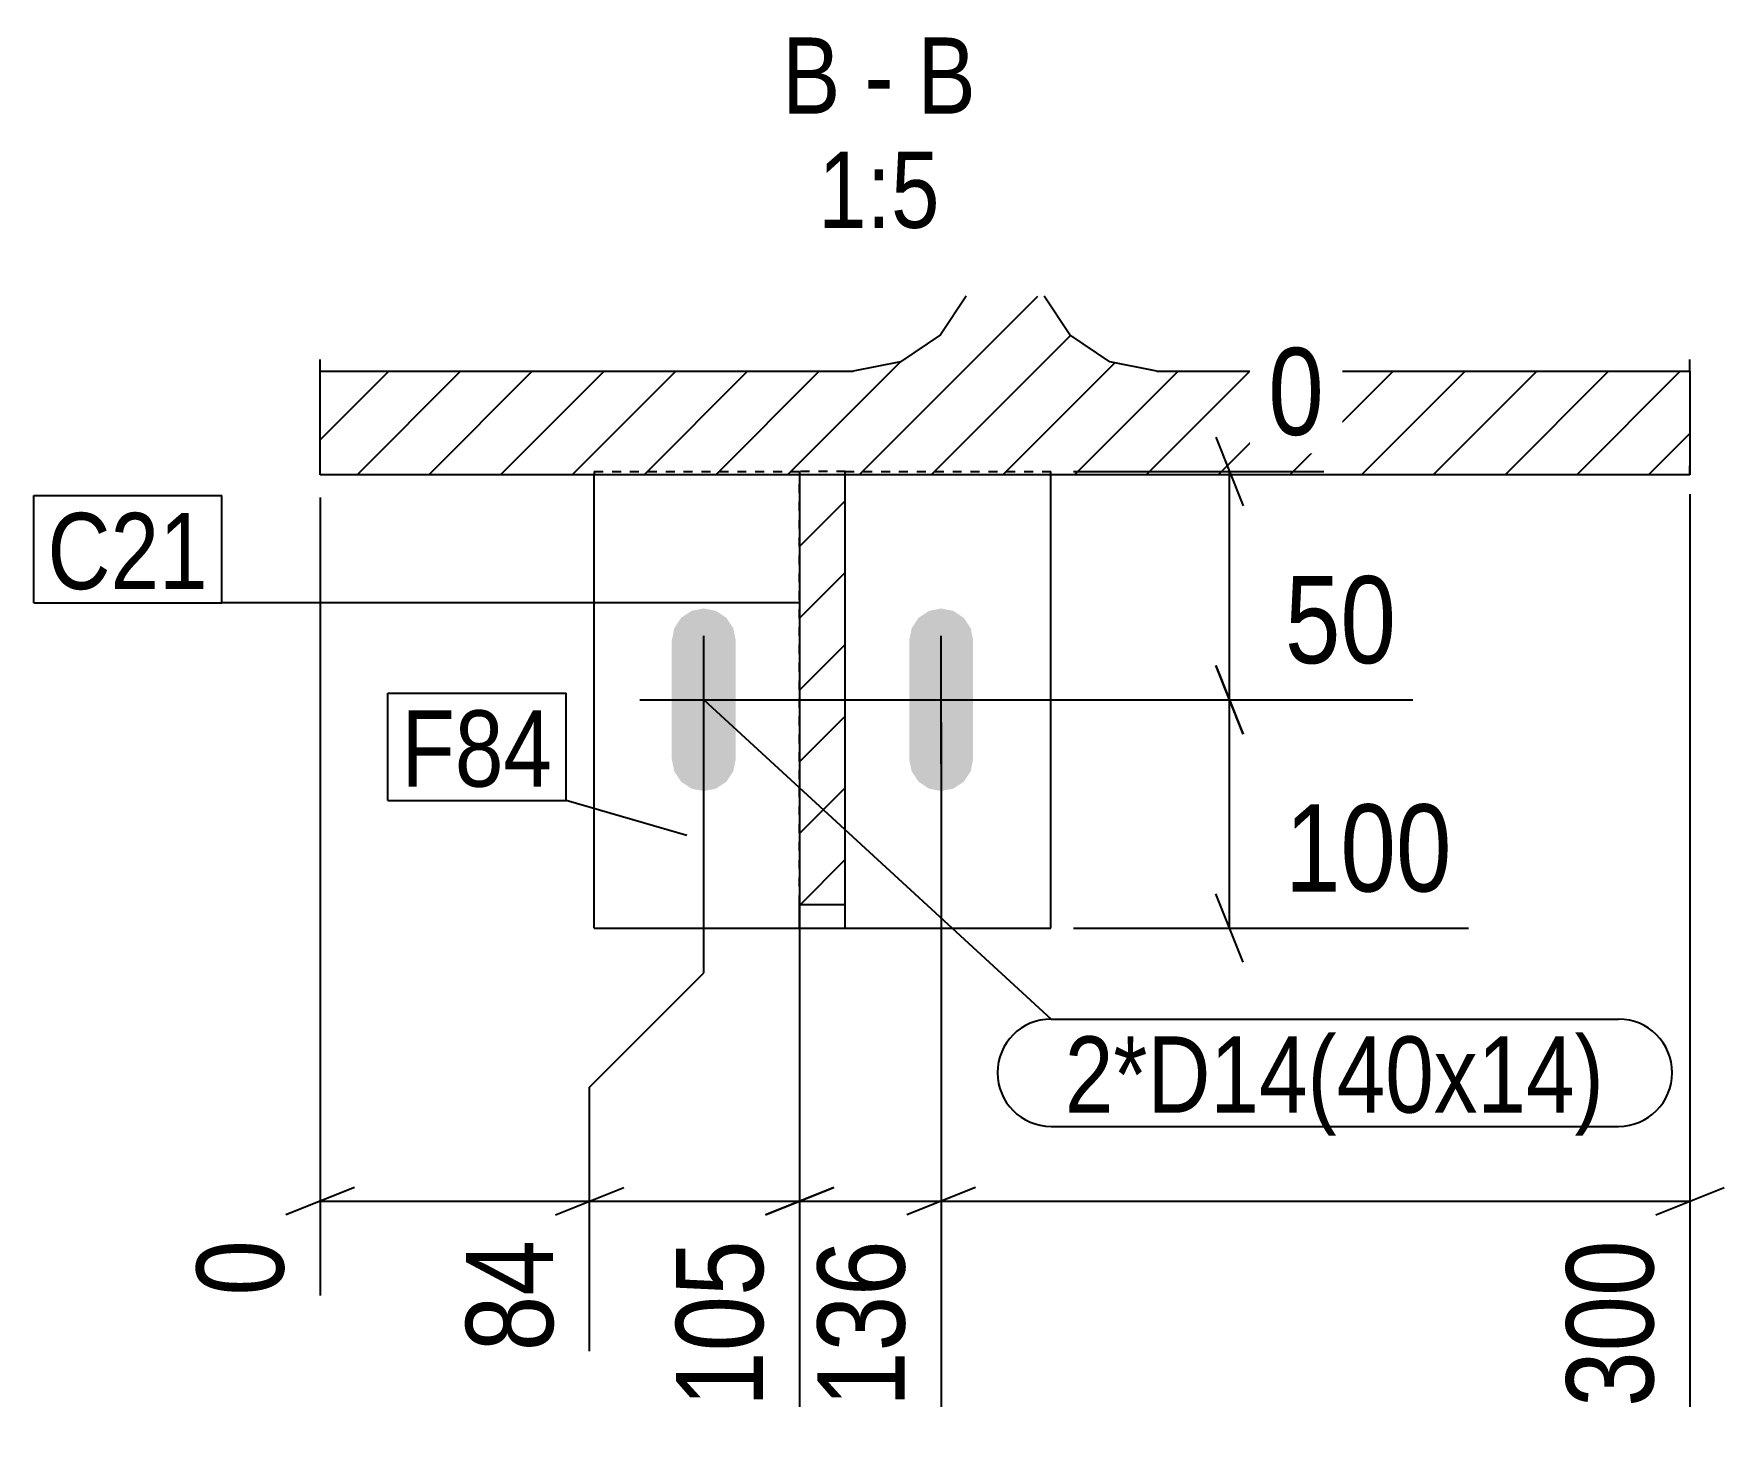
# Model space of a CAD drawing. Header units: millimetres. Extents: x 23 to 83937, y 8 to 4911.
# Drawn here: x 71904.4 to 72274.7, y 8 to 312.8 of the extents above; entities that cross this region are included whole.
import ezdxf

# ---------------------------------------------------------------- set-up
doc = ezdxf.new("R2010")
doc.units = ezdxf.units.MM
doc.linetypes.add('DXK_LINE_DOT2', pattern=[3.9198, 1.9599, -1.9599])
for name, color, linetype in [('MÅLSÆTNING', 7, 'Continuous'), ('STÅL', 7, 'Continuous'), ('TEKST', 7, 'Continuous')]:
    doc.layers.add(name, color=color, linetype=linetype)
doc.styles.add('Arial Narrow', font='ARIALN.TTF', dxfattribs={"height": 0.2})

msp = doc.modelspace()

# ---------------------------------------------------------------- hatches: boundary and pattern name
at = {"layer": 'STÅL', "linetype": 'Continuous'}
h = msp.add_hatch(dxfattribs=at)
h.set_pattern_fill('', scale=3.5, style=0, pattern_type=0)
h.set_pattern_definition([(45, (72108.618, 255.274), (-7.8577, 7.8577), [])])
h.paths.add_polyline_path([(72125.72, 255.27), (72108.62, 255.27), (72103.01, 246.82), (72094.25, 240.92), (72083.92, 238.85), (71967.17, 238.85), (71967.17, 216.18), (72267.17, 216.18), (72267.17, 238.85), (72150.42, 238.85), (72140.09, 240.92), (72131.33, 246.82)])
h = msp.add_hatch(dxfattribs=at)
h.set_pattern_fill('', scale=3.5, style=0, pattern_type=0)
h.set_pattern_definition([(45, (72072.171, 216.185), (-7.8577, 7.8577), [])])
h.paths.add_polyline_path([(72082.17, 216.18), (72072.17, 216.18), (72072.17, 122.07), (72082.17, 122.07)])
for points in [[(72053.85, 186.37), (72051.17, 186.9), (72048.49, 186.37), (72046.22, 184.85), (72044.7, 182.58), (72044.17, 179.9), (72044.17, 153.9), (72044.7, 151.22), (72046.22, 148.95), (72048.49, 147.43), (72051.17, 146.9), (72053.85, 147.43), (72056.12, 148.95), (72057.64, 151.22), (72058.17, 153.9), (72058.17, 179.9), (72057.64, 182.58), (72056.12, 184.85)], [(72105.85, 186.37), (72103.17, 186.9), (72100.49, 186.37), (72098.22, 184.85), (72096.7, 182.58), (72096.17, 179.9), (72096.17, 153.9), (72096.7, 151.22), (72098.22, 148.95), (72100.49, 147.43), (72103.17, 146.9), (72105.85, 147.43), (72108.12, 148.95), (72109.64, 151.22), (72110.17, 153.9), (72110.17, 179.9), (72109.64, 182.58), (72108.12, 184.85)]]:
    msp.add_hatch(color=96, dxfattribs=at).paths.add_polyline_path(points)

# ---------------------------------------------------------------- linework, layer by layer
at = {"layer": 'MÅLSÆTNING', "color": 7, "linetype": 'Continuous'}
for p, q in [((72163.31, 224.4), (72169.31, 209.4)), ((72132.17, 216.9), (72187, 216.9)), ((72166.31, 166.9), (72166.31, 216.9)), ((71967.17, 211.18), (71967.17, 36.38)), ((72072.17, 211.9), (72072.17, 12)), ((72267.17, 211.91), (72267.17, 12)), ((72163.31, 174.4), (72169.31, 159.4)), ((72169.31, 159.4), (72163.31, 174.4)), ((72056.17, 166.9), (72206.47, 166.9)), ((72056.17, 166.9), (72206.47, 166.9)), ((72166.31, 116.9), (72166.31, 166.9)), ((72051.17, 107.06), (72051.17, 161.9)), ((72051.17, 107.06), (72051.17, 161.9)), ((72103.17, 161.9), (72103.17, 12)), ((72103.17, 161.9), (72103.17, 12)), ((72169.31, 109.4), (72163.31, 124.4)), ((72132.17, 116.9), (72218.66, 116.9)), ((72026.17, 82.06), (72051.17, 107.06)), ((72026.17, 82.06), (72051.17, 107.06)), ((72026.17, 24.19), (72026.17, 82.06)), ((72026.17, 24.19), (72026.17, 82.06)), ((71974.67, 60.06), (71959.67, 54.06)), ((72018.67, 54.06), (72033.67, 60.06)), ((72018.67, 54.06), (72033.67, 60.06)), ((72064.67, 54.06), (72079.67, 60.06)), ((72110.67, 60.06), (72095.67, 54.06)), ((72110.67, 60.06), (72095.67, 54.06)), ((72259.67, 54.06), (72274.67, 60.06)), ((71967.17, 57.06), (72026.17, 57.06)), ((72026.17, 57.06), (72072.17, 57.06)), ((72072.17, 57.06), (72103.17, 57.06)), ((72103.17, 57.06), (72267.17, 57.06))]:
    msp.add_line(p, q, dxfattribs=at)
at = {"layer": 'STÅL', "color": 2, "linetype": 'Continuous'}
for p, q in [((72108.62, 255.27), (72103.01, 246.82)), ((72131.33, 246.82), (72125.72, 255.27)), ((72103.01, 246.82), (72094.25, 240.92)), ((72140.09, 240.92), (72131.33, 246.82)), ((71967.17, 238.85), (71967.17, 241.41)), ((72094.25, 240.92), (72083.92, 238.85)), ((72150.42, 238.85), (72140.09, 240.92)), ((72267.17, 238.85), (72267.17, 241.41)), ((71967.17, 216.18), (71967.17, 238.85)), ((71967.17, 238.85), (72083.92, 238.85)), ((72150.42, 238.85), (72267.17, 238.85)), ((72267.17, 238.85), (72267.17, 216.18)), ((72267.17, 216.18), (71967.17, 216.18)), ((72027.17, 116.9), (72027.17, 216.18)), ((72082.17, 216.18), (72072.17, 216.18)), ((72072.17, 216.18), (72072.17, 122.07)), ((72082.17, 122.07), (72082.17, 216.18)), ((72127.17, 116.9), (72127.17, 216.18)), ((72072.17, 116.9), (72072.17, 122.07)), ((72072.17, 122.07), (72082.17, 122.07)), ((72082.17, 116.9), (72082.17, 122.07)), ((72027.17, 116.9), (72127.17, 116.9)), ((72072.17, 116.9), (72082.17, 116.9))]:
    msp.add_line(p, q, dxfattribs=at)
at = {"layer": 'STÅL', "color": 7, "linetype": 'DXK_LINE_DOT2'}
for p, q in [((71967.17, 216.18), (71967.17, 218.74)), ((72267.17, 216.18), (72267.17, 218.74)), ((72027.17, 216.9), (72072.17, 216.9)), ((72027.17, 216.9), (72027.17, 216.18)), ((72082.17, 216.9), (72072.17, 216.9)), ((72072.17, 216.9), (72072.17, 216.18)), ((72072.17, 122.07), (72072.17, 216.18)), ((72082.17, 122.07), (72082.17, 216.9)), ((72082.17, 216.9), (72127.17, 216.9)), ((72127.17, 216.18), (72127.17, 216.9))]:
    msp.add_line(p, q, dxfattribs=at)
at = {"layer": 'STÅL', "color": 96, "linetype": 'Continuous'}
for p, q in [((72051.17, 152.9), (72051.17, 180.9)), ((72103.17, 152.9), (72103.17, 180.9)), ((72037.17, 166.9), (72065.17, 166.9)), ((72089.17, 166.9), (72117.17, 166.9))]:
    msp.add_line(p, q, dxfattribs=at)
at = {"layer": 'TEKST', "color": 7, "linetype": 'Continuous'}
for p, q in [((71904.43, 211.63), (71945.61, 211.63)), ((71904.43, 188.13), (71904.43, 211.63)), ((71945.61, 188.13), (71945.61, 211.63)), ((71904.43, 188.13), (71945.61, 188.13)), ((72072.17, 188.13), (71945.61, 188.13)), ((71981.97, 168.37), (72021, 168.37)), ((71981.97, 144.87), (71981.97, 168.37)), ((72021, 144.87), (72021, 168.37)), ((72051.17, 166.9), (72127.25, 96.96)), ((71981.97, 144.87), (72021, 144.87)), ((72047.46, 137.2), (72021, 144.87)), ((72127.25, 96.96), (72251.53, 96.96)), ((72127.25, 73.46), (72251.53, 73.46))]:
    msp.add_line(p, q, dxfattribs=at)
for centre, start, end in [((72127.25, 85.21), 90, 270), ((72251.53, 85.21), 270, 90)]:
    msp.add_arc(centre, 11.75, start, end, dxfattribs=at)

# ---------------------------------------------------------------- wipeouts: each hides what was drawn before it
at = {"color": 0, "linetype": 'Continuous'}
for points, layer in [([(72206.83, 170.9), (72206.83, 198.9), (72174.46, 198.9), (72174.46, 170.9)], 'MÅLSÆTNING'), ([(72219.02, 120.9), (72219.02, 148.9), (72174.46, 148.9), (72174.46, 120.9)], 'MÅLSÆTNING'), ([(72081.12, 295.27), (72081.12, 312.77), (72068.33, 312.77), (72068.33, 295.27)], 'TEKST'), ([(72092.74, 295.27), (72092.74, 312.77), (72086.37, 312.77), (72086.37, 295.27)], 'TEKST'), ([(72110.77, 295.27), (72110.77, 312.77), (72097.99, 312.77), (72097.99, 295.27)], 'TEKST'), ([(72102.88, 270.27), (72102.88, 287.77), (72076.22, 287.77), (72076.22, 270.27)], 'TEKST')]:
    msp.add_wipeout(points, dxfattribs=at).dxf.layer = layer
at = {"color": 0}
for points in [[(71942.61, 191.13), (71942.61, 208.63), (71907.43, 208.63), (71907.43, 191.13)], [(72018, 147.87), (72018, 165.37), (71984.97, 165.37), (71984.97, 147.87)], [(72248.53, 76.46), (72248.53, 93.96), (72130.25, 93.96), (72130.25, 76.46)]]:
    msp.add_wipeout(points, dxfattribs=at).dxf.layer = 'TEKST'

# ---------------------------------------------------------------- next in the draw order: texts
at = {"layer": 'MÅLSÆTNING', "color": 3, "linetype": 'Continuous', "style": 'Arial Narrow'}
for s, p in [('50', (72178.46, 174.9)), ('100', (72178.46, 124.9))]:
    msp.add_text(s, height=19.089, dxfattribs=at).set_placement(p)
at = {"layer": 'TEKST', "color": 3, "linetype": 'Continuous', "style": 'Arial Narrow'}
for s, height, p in [('B', 16.7, (72068.33, 295.27)), ('B', 16.7, (72097.99, 295.27)), ('-', 16.7, (72086.37, 295.27)), ('1:5', 16.702, (72076.22, 270.27))]:
    msp.add_text(s, height=height, dxfattribs=at).set_placement(p)

# ---------------------------------------------------------------- next in the draw order: wipeouts: each hides what was drawn before it
at = {"color": 0, "linetype": 'Continuous'}
for points in [[(72191, 220.9), (72191, 248.9), (72170.81, 248.9), (72170.81, 220.9)], [(71963.17, 52.56), (71935.17, 52.56), (71935.17, 32.37), (71963.17, 32.38)], [(72022.17, 52.56), (71994.17, 52.56), (71994.17, 20.19), (72022.17, 20.19)], [(72099.17, 52.56), (72071.17, 52.56), (72071.17, 8), (72099.17, 8)], [(72263.17, 52.56), (72235.17, 52.56), (72235.17, 8), (72263.17, 8)]]:
    msp.add_wipeout(points, dxfattribs=at).dxf.layer = 'MÅLSÆTNING'
at = {"color": 0}
for points in [[(71942.61, 191.13), (71942.61, 208.63), (71907.43, 208.63), (71907.43, 191.13)], [(72018, 147.87), (72018, 165.37), (71984.97, 165.37), (71984.97, 147.87)], [(72248.53, 76.46), (72248.53, 93.96), (72130.25, 93.96), (72130.25, 76.46)]]:
    msp.add_wipeout(points, dxfattribs=at).dxf.layer = 'TEKST'

# ---------------------------------------------------------------- next in the draw order: linework, layer by layer
at = {"layer": 'MÅLSÆTNING', "color": 7, "linetype": 'Continuous'}
for p, q in [((72072.17, 211.9), (72072.17, 12)), ((72079.67, 60.06), (72064.67, 54.06))]:
    msp.add_line(p, q, dxfattribs=at)

# ---------------------------------------------------------------- next in the draw order: texts
at = {"layer": 'MÅLSÆTNING', "color": 3, "linetype": 'Continuous', "style": 'Arial Narrow'}
msp.add_text('0', height=19.09, dxfattribs=at).set_placement((72174.81, 224.9))
for s, height, p in [('0', 19.09, (71959.17, 36.38)), ('84', 19.089, (72018.17, 24.19)), ('136', 19.089, (72095.17, 12)), ('300', 19.089, (72259.17, 12))]:
    msp.add_text(s, height=height, rotation=90.0002, dxfattribs=at).set_placement(p)
at = {"layer": 'TEKST', "color": 3, "style": 'Arial Narrow'}
for s, height, p in [('C21', 16.702, (71907.43, 191.13)), ('F84', 16.702, (71984.97, 147.87)), ('2*D14(40x14)', 16.7025, (72130.25, 76.46))]:
    msp.add_text(s, height=height, dxfattribs=at).set_placement(p)

# ---------------------------------------------------------------- next in the draw order: wipeouts: each hides what was drawn before it
at = {"color": 0, "linetype": 'Continuous'}
msp.add_wipeout([(72068.17, 52.56), (72040.17, 52.56), (72040.17, 8), (72068.17, 8)], dxfattribs=at).dxf.layer = 'MÅLSÆTNING'

# ---------------------------------------------------------------- next in the draw order: texts
at = {"layer": 'MÅLSÆTNING', "color": 3, "linetype": 'Continuous', "style": 'Arial Narrow'}
msp.add_text('105', height=19.089, rotation=90.0002, dxfattribs=at).set_placement((72064.17, 12))

doc.saveas('drawing.dxf')
